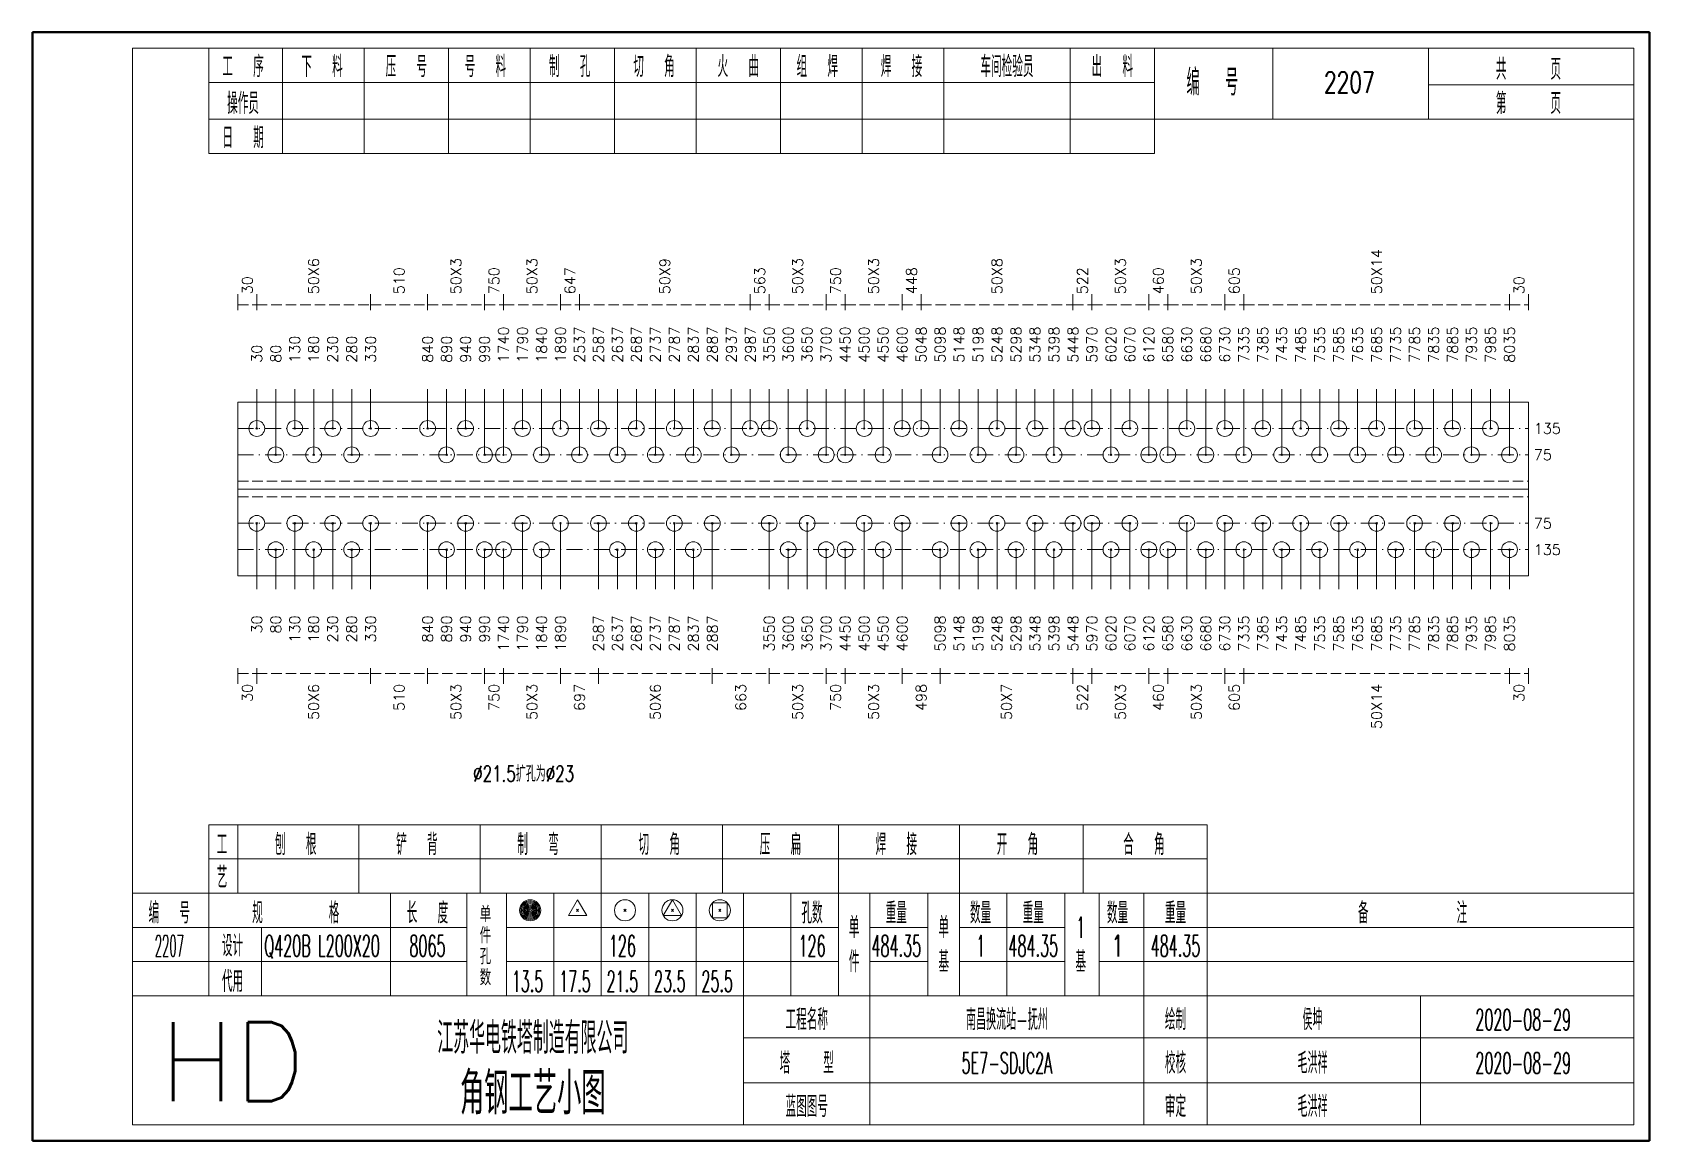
# Model space of a CAD drawing. Extents: x 0 to 5305, y 0 to 1513.
# Drawn here: x 2142 to 2449, y 1042 to 1252.5 of the extents above; entities that cross this region are included whole.
import ezdxf
from ezdxf.enums import TextEntityAlignment as Align

# ---------------------------------------------------------------- set-up
doc = ezdxf.new("R2010")
doc.units = 0
doc.header["$MEASUREMENT"] = 0
doc.linetypes.add('一点画线', pattern=[5.2, 3, -1, 0.2, -1])
doc.linetypes.add('虚线', pattern=[2.75, 2, -0.75])
doc.layers.get('0').update_dxf_attribs({"linetype": 'CONTINUOUS', "lineweight": 25})
doc.layers.add('1', color=7, linetype='CONTINUOUS', lineweight=25)
doc.layers.add('4', color=7, linetype='CONTINUOUS', lineweight=25)
doc.styles.get("Standard").update_dxf_attribs({"font": 'simplex.shx', "width": 0.7, "height": 3, "bigfont": 'gbhzfs.shx'})

msp = doc.modelspace()

# ---------------------------------------------------------------- linework, layer by layer
at = {"color": 8, "linetype": 'Continuous', "lineweight": 9}
for p, q in [((2181, 1199.75), (2181, 1202.75)), ((2184.6, 1199.75), (2184.6, 1202.75)), ((2184.6, 1199.75), (2184.6, 1202.75)), ((2206.22, 1199.75), (2206.22, 1202.75)), ((2206.22, 1199.75), (2206.22, 1202.75)), ((2217.03, 1199.75), (2217.03, 1202.75)), ((2217.03, 1199.75), (2217.03, 1202.75)), ((2227.84, 1199.75), (2227.84, 1202.75)), ((2227.84, 1199.75), (2227.84, 1202.75)), ((2231.44, 1199.75), (2231.44, 1202.75)), ((2231.44, 1199.75), (2231.44, 1202.75)), ((2242.25, 1199.75), (2242.25, 1202.75)), ((2242.25, 1199.75), (2242.25, 1202.75)), ((2245.85, 1199.75), (2245.85, 1202.75)), ((2245.85, 1199.75), (2245.85, 1202.75)), ((2278.28, 1199.75), (2278.28, 1202.75)), ((2278.28, 1199.75), (2278.28, 1202.75)), ((2281.88, 1199.75), (2281.88, 1202.75)), ((2281.88, 1199.75), (2281.88, 1202.75)), ((2292.69, 1199.75), (2292.69, 1202.75)), ((2292.69, 1199.75), (2292.69, 1202.75)), ((2296.29, 1199.75), (2296.29, 1202.75)), ((2296.29, 1199.75), (2296.29, 1202.75)), ((2307.1, 1199.75), (2307.1, 1202.75)), ((2307.1, 1199.75), (2307.1, 1202.75)), ((2310.71, 1199.75), (2310.71, 1202.75)), ((2310.71, 1199.75), (2310.71, 1202.75)), ((2339.53, 1199.75), (2339.53, 1202.75)), ((2339.53, 1199.75), (2339.53, 1202.75)), ((2343.13, 1199.75), (2343.13, 1202.75)), ((2343.13, 1199.75), (2343.13, 1202.75)), ((2353.94, 1199.75), (2353.94, 1202.75)), ((2353.94, 1199.75), (2353.94, 1202.75)), ((2357.54, 1199.75), (2357.54, 1202.75)), ((2357.54, 1199.75), (2357.54, 1202.75)), ((2368.35, 1199.75), (2368.35, 1202.75)), ((2368.35, 1199.75), (2368.35, 1202.75)), ((2371.96, 1199.75), (2371.96, 1202.75)), ((2371.96, 1199.75), (2371.96, 1202.75)), ((2422.4, 1199.75), (2422.4, 1202.75)), ((2422.4, 1199.75), (2422.4, 1202.75)), ((2426, 1199.75), (2426, 1202.75)), ((2181, 1131.75), (2181, 1128.75)), ((2184.6, 1131.75), (2184.6, 1128.75)), ((2184.6, 1131.75), (2184.6, 1128.75)), ((2206.22, 1131.75), (2206.22, 1128.75)), ((2206.22, 1131.75), (2206.22, 1128.75)), ((2217.03, 1131.75), (2217.03, 1128.75)), ((2217.03, 1131.75), (2217.03, 1128.75)), ((2227.84, 1131.75), (2227.84, 1128.75)), ((2227.84, 1131.75), (2227.84, 1128.75)), ((2231.44, 1131.75), (2231.44, 1128.75)), ((2231.44, 1131.75), (2231.44, 1128.75)), ((2242.25, 1131.75), (2242.25, 1128.75)), ((2242.25, 1131.75), (2242.25, 1128.75)), ((2249.46, 1131.75), (2249.46, 1128.75)), ((2249.46, 1131.75), (2249.46, 1128.75)), ((2271.07, 1131.75), (2271.07, 1128.75)), ((2271.07, 1131.75), (2271.07, 1128.75)), ((2281.88, 1131.75), (2281.88, 1128.75)), ((2281.88, 1131.75), (2281.88, 1128.75)), ((2292.69, 1131.75), (2292.69, 1128.75)), ((2292.69, 1131.75), (2292.69, 1128.75)), ((2296.29, 1131.75), (2296.29, 1128.75)), ((2296.29, 1131.75), (2296.29, 1128.75)), ((2307.1, 1131.75), (2307.1, 1128.75)), ((2307.1, 1131.75), (2307.1, 1128.75)), ((2314.31, 1131.75), (2314.31, 1128.75)), ((2314.31, 1131.75), (2314.31, 1128.75)), ((2339.53, 1131.75), (2339.53, 1128.75)), ((2339.53, 1131.75), (2339.53, 1128.75)), ((2343.13, 1131.75), (2343.13, 1128.75)), ((2343.13, 1131.75), (2343.13, 1128.75)), ((2353.94, 1131.75), (2353.94, 1128.75)), ((2353.94, 1131.75), (2353.94, 1128.75)), ((2357.54, 1131.75), (2357.54, 1128.75)), ((2357.54, 1131.75), (2357.54, 1128.75)), ((2368.35, 1131.75), (2368.35, 1128.75)), ((2368.35, 1131.75), (2368.35, 1128.75)), ((2371.96, 1131.75), (2371.96, 1128.75)), ((2371.96, 1131.75), (2371.96, 1128.75)), ((2422.4, 1131.75), (2422.4, 1128.75)), ((2422.4, 1131.75), (2422.4, 1128.75)), ((2426, 1131.75), (2426, 1128.75))]:
    msp.add_line(p, q, dxfattribs=at)
at = {"color": 8, "linetype": '虚线', "lineweight": 9}
for p, q in [((2181, 1200.75), (2184.6, 1200.75)), ((2184.6, 1200.75), (2206.22, 1200.75)), ((2206.22, 1200.75), (2217.03, 1200.75)), ((2217.03, 1200.75), (2227.84, 1200.75)), ((2227.84, 1200.75), (2231.44, 1200.75)), ((2231.44, 1200.75), (2242.25, 1200.75)), ((2242.25, 1200.75), (2245.85, 1200.75)), ((2245.85, 1200.75), (2278.28, 1200.75)), ((2278.28, 1200.75), (2281.88, 1200.75)), ((2281.88, 1200.75), (2292.69, 1200.75)), ((2292.69, 1200.75), (2296.29, 1200.75)), ((2296.29, 1200.75), (2307.1, 1200.75)), ((2307.1, 1200.75), (2310.71, 1200.75)), ((2310.71, 1200.75), (2339.53, 1200.75)), ((2339.53, 1200.75), (2343.13, 1200.75)), ((2343.13, 1200.75), (2353.94, 1200.75)), ((2353.94, 1200.75), (2357.54, 1200.75)), ((2357.54, 1200.75), (2368.35, 1200.75)), ((2368.35, 1200.75), (2371.96, 1200.75)), ((2371.96, 1200.75), (2422.4, 1200.75)), ((2422.4, 1200.75), (2426, 1200.75)), ((2181, 1130.75), (2184.6, 1130.75)), ((2184.6, 1130.75), (2206.22, 1130.75)), ((2206.22, 1130.75), (2217.03, 1130.75)), ((2217.03, 1130.75), (2227.84, 1130.75)), ((2227.84, 1130.75), (2231.44, 1130.75)), ((2231.44, 1130.75), (2242.25, 1130.75)), ((2242.25, 1130.75), (2249.46, 1130.75)), ((2249.46, 1130.75), (2271.07, 1130.75)), ((2271.07, 1130.75), (2281.88, 1130.75)), ((2281.88, 1130.75), (2292.69, 1130.75)), ((2292.69, 1130.75), (2296.29, 1130.75)), ((2296.29, 1130.75), (2307.1, 1130.75)), ((2307.1, 1130.75), (2314.31, 1130.75)), ((2314.31, 1130.75), (2339.53, 1130.75)), ((2339.53, 1130.75), (2343.13, 1130.75)), ((2343.13, 1130.75), (2353.94, 1130.75)), ((2353.94, 1130.75), (2357.54, 1130.75)), ((2357.54, 1130.75), (2368.35, 1130.75)), ((2368.35, 1130.75), (2371.96, 1130.75)), ((2371.96, 1130.75), (2422.4, 1130.75)), ((2422.4, 1130.75), (2426, 1130.75))]:
    msp.add_line(p, q, dxfattribs=at)
at = {"color": 7, "linetype": 'Continuous', "lineweight": 18}
for p, q in [((2181, 1182.25), (2181, 1149.25)), ((2181, 1182.25), (2426, 1182.25)), ((2426, 1182.25), (2426, 1149.25)), ((2181, 1165.75), (2426, 1165.75))]:
    msp.add_line(p, q, dxfattribs=at)
at = {"color": 7, "linetype": 'Continuous', "lineweight": 13}
for p, q in [((2184.6, 1177.25), (2184.6, 1184.75)), ((2188.21, 1172.25), (2188.21, 1184.75)), ((2191.81, 1177.25), (2191.81, 1184.75)), ((2195.41, 1172.25), (2195.41, 1184.75)), ((2199.01, 1177.25), (2199.01, 1184.75)), ((2202.62, 1172.25), (2202.62, 1184.75)), ((2206.22, 1177.25), (2206.22, 1184.75)), ((2217.03, 1177.25), (2217.03, 1184.75)), ((2220.63, 1172.25), (2220.63, 1184.75)), ((2224.24, 1177.25), (2224.24, 1184.75)), ((2227.84, 1172.25), (2227.84, 1184.75)), ((2231.44, 1172.25), (2231.44, 1184.75)), ((2235.04, 1177.25), (2235.04, 1184.75)), ((2238.65, 1172.25), (2238.65, 1184.75)), ((2242.25, 1177.25), (2242.25, 1184.75)), ((2245.85, 1172.25), (2245.85, 1184.75)), ((2249.46, 1177.25), (2249.46, 1184.75)), ((2253.06, 1172.25), (2253.06, 1184.75)), ((2256.66, 1177.25), (2256.66, 1184.75)), ((2260.26, 1172.25), (2260.26, 1184.75)), ((2263.87, 1177.25), (2263.87, 1184.75)), ((2267.47, 1172.25), (2267.47, 1184.75)), ((2271.07, 1177.25), (2271.07, 1184.75)), ((2274.68, 1172.25), (2274.68, 1184.75)), ((2278.28, 1177.25), (2278.28, 1184.75)), ((2281.88, 1177.25), (2281.88, 1184.75)), ((2285.49, 1172.25), (2285.49, 1184.75)), ((2289.09, 1177.25), (2289.09, 1184.75)), ((2292.69, 1172.25), (2292.69, 1184.75)), ((2296.29, 1172.25), (2296.29, 1184.75)), ((2299.9, 1177.25), (2299.9, 1184.75)), ((2303.5, 1172.25), (2303.5, 1184.75)), ((2307.1, 1177.25), (2307.1, 1184.75)), ((2310.71, 1177.25), (2310.71, 1184.75)), ((2314.31, 1172.25), (2314.31, 1184.75)), ((2317.91, 1177.25), (2317.91, 1184.75)), ((2321.51, 1172.25), (2321.51, 1184.75)), ((2325.12, 1177.25), (2325.12, 1184.75)), ((2328.72, 1172.25), (2328.72, 1184.75)), ((2332.32, 1177.25), (2332.32, 1184.75)), ((2335.93, 1172.25), (2335.93, 1184.75)), ((2339.53, 1177.25), (2339.53, 1184.75)), ((2343.13, 1177.25), (2343.13, 1184.75)), ((2346.74, 1172.25), (2346.74, 1184.75)), ((2350.34, 1177.25), (2350.34, 1184.75)), ((2353.94, 1172.25), (2353.94, 1184.75)), ((2357.54, 1172.25), (2357.54, 1184.75)), ((2361.15, 1177.25), (2361.15, 1184.75)), ((2364.75, 1172.25), (2364.75, 1184.75)), ((2368.35, 1177.25), (2368.35, 1184.75)), ((2371.96, 1172.25), (2371.96, 1184.75)), ((2375.56, 1177.25), (2375.56, 1184.75)), ((2379.16, 1172.25), (2379.16, 1184.75)), ((2382.76, 1177.25), (2382.76, 1184.75)), ((2386.37, 1172.25), (2386.37, 1184.75)), ((2389.97, 1177.25), (2389.97, 1184.75)), ((2393.57, 1172.25), (2393.57, 1184.75)), ((2397.18, 1177.25), (2397.18, 1184.75)), ((2400.78, 1172.25), (2400.78, 1184.75)), ((2404.38, 1177.25), (2404.38, 1184.75)), ((2407.99, 1172.25), (2407.99, 1184.75)), ((2411.59, 1177.25), (2411.59, 1184.75)), ((2415.19, 1172.25), (2415.19, 1184.75)), ((2418.79, 1177.25), (2418.79, 1184.75)), ((2422.4, 1172.25), (2422.4, 1184.75)), ((2184.45, 1177.1), (2184.75, 1177.4)), ((2184.75, 1177.1), (2184.45, 1177.4)), ((2191.66, 1177.1), (2191.96, 1177.4)), ((2191.96, 1177.1), (2191.66, 1177.4)), ((2198.86, 1177.1), (2199.16, 1177.4)), ((2199.16, 1177.1), (2198.86, 1177.4)), ((2206.07, 1177.1), (2206.37, 1177.4)), ((2206.37, 1177.1), (2206.07, 1177.4)), ((2216.88, 1177.1), (2217.18, 1177.4)), ((2217.18, 1177.1), (2216.88, 1177.4)), ((2224.09, 1177.1), (2224.39, 1177.4)), ((2224.39, 1177.1), (2224.09, 1177.4)), ((2234.89, 1177.1), (2235.19, 1177.4)), ((2235.19, 1177.1), (2234.89, 1177.4)), ((2242.1, 1177.1), (2242.4, 1177.4)), ((2242.4, 1177.1), (2242.1, 1177.4)), ((2249.31, 1177.1), (2249.61, 1177.4)), ((2249.61, 1177.1), (2249.31, 1177.4)), ((2256.51, 1177.1), (2256.81, 1177.4)), ((2256.81, 1177.1), (2256.51, 1177.4)), ((2263.72, 1177.1), (2264.02, 1177.4)), ((2264.02, 1177.1), (2263.72, 1177.4)), ((2270.92, 1177.1), (2271.22, 1177.4)), ((2271.22, 1177.1), (2270.92, 1177.4)), ((2278.13, 1177.1), (2278.43, 1177.4)), ((2278.43, 1177.1), (2278.13, 1177.4)), ((2281.73, 1177.1), (2282.03, 1177.4)), ((2282.03, 1177.1), (2281.73, 1177.4)), ((2288.94, 1177.1), (2289.24, 1177.4)), ((2289.24, 1177.1), (2288.94, 1177.4)), ((2299.75, 1177.1), (2300.05, 1177.4)), ((2300.05, 1177.1), (2299.75, 1177.4)), ((2306.95, 1177.1), (2307.25, 1177.4)), ((2307.25, 1177.1), (2306.95, 1177.4)), ((2310.56, 1177.1), (2310.86, 1177.4)), ((2310.86, 1177.1), (2310.56, 1177.4)), ((2317.76, 1177.1), (2318.06, 1177.4)), ((2318.06, 1177.1), (2317.76, 1177.4)), ((2324.97, 1177.1), (2325.27, 1177.4)), ((2325.27, 1177.1), (2324.97, 1177.4)), ((2332.17, 1177.1), (2332.47, 1177.4)), ((2332.47, 1177.1), (2332.17, 1177.4)), ((2339.38, 1177.1), (2339.68, 1177.4)), ((2339.68, 1177.1), (2339.38, 1177.4)), ((2342.98, 1177.1), (2343.28, 1177.4)), ((2343.28, 1177.1), (2342.98, 1177.4)), ((2350.19, 1177.1), (2350.49, 1177.4)), ((2350.49, 1177.1), (2350.19, 1177.4)), ((2361, 1177.1), (2361.3, 1177.4)), ((2361.3, 1177.1), (2361, 1177.4)), ((2368.2, 1177.1), (2368.5, 1177.4)), ((2368.5, 1177.1), (2368.2, 1177.4)), ((2375.41, 1177.1), (2375.71, 1177.4)), ((2375.71, 1177.1), (2375.41, 1177.4)), ((2382.61, 1177.1), (2382.91, 1177.4)), ((2382.91, 1177.1), (2382.61, 1177.4)), ((2389.82, 1177.1), (2390.12, 1177.4)), ((2390.12, 1177.1), (2389.82, 1177.4)), ((2397.03, 1177.1), (2397.33, 1177.4)), ((2397.33, 1177.1), (2397.03, 1177.4)), ((2404.23, 1177.1), (2404.53, 1177.4)), ((2404.53, 1177.1), (2404.23, 1177.4)), ((2411.44, 1177.1), (2411.74, 1177.4)), ((2411.74, 1177.1), (2411.44, 1177.4)), ((2418.64, 1177.1), (2418.94, 1177.4)), ((2418.94, 1177.1), (2418.64, 1177.4)), ((2188.06, 1172.1), (2188.36, 1172.4)), ((2188.36, 1172.1), (2188.06, 1172.4)), ((2195.26, 1172.1), (2195.56, 1172.4)), ((2195.56, 1172.1), (2195.26, 1172.4)), ((2202.47, 1172.1), (2202.77, 1172.4)), ((2202.77, 1172.1), (2202.47, 1172.4)), ((2220.48, 1172.1), (2220.78, 1172.4)), ((2220.78, 1172.1), (2220.48, 1172.4)), ((2227.69, 1172.1), (2227.99, 1172.4)), ((2227.99, 1172.1), (2227.69, 1172.4)), ((2231.29, 1172.1), (2231.59, 1172.4)), ((2231.59, 1172.1), (2231.29, 1172.4)), ((2238.5, 1172.1), (2238.8, 1172.4)), ((2238.8, 1172.1), (2238.5, 1172.4)), ((2245.7, 1172.1), (2246, 1172.4)), ((2246, 1172.1), (2245.7, 1172.4)), ((2252.91, 1172.1), (2253.21, 1172.4)), ((2253.21, 1172.1), (2252.91, 1172.4)), ((2260.11, 1172.1), (2260.41, 1172.4)), ((2260.41, 1172.1), (2260.11, 1172.4)), ((2267.32, 1172.1), (2267.62, 1172.4)), ((2267.62, 1172.1), (2267.32, 1172.4)), ((2274.53, 1172.1), (2274.83, 1172.4)), ((2274.83, 1172.1), (2274.53, 1172.4)), ((2285.34, 1172.1), (2285.64, 1172.4)), ((2285.64, 1172.1), (2285.34, 1172.4)), ((2292.54, 1172.1), (2292.84, 1172.4)), ((2292.84, 1172.1), (2292.54, 1172.4)), ((2296.14, 1172.1), (2296.44, 1172.4)), ((2296.44, 1172.1), (2296.14, 1172.4)), ((2303.35, 1172.1), (2303.65, 1172.4)), ((2303.65, 1172.1), (2303.35, 1172.4)), ((2314.16, 1172.1), (2314.46, 1172.4)), ((2314.46, 1172.1), (2314.16, 1172.4)), ((2321.36, 1172.1), (2321.66, 1172.4)), ((2321.66, 1172.1), (2321.36, 1172.4)), ((2328.57, 1172.1), (2328.87, 1172.4)), ((2328.87, 1172.1), (2328.57, 1172.4)), ((2335.78, 1172.1), (2336.08, 1172.4)), ((2336.08, 1172.1), (2335.78, 1172.4)), ((2346.59, 1172.1), (2346.89, 1172.4)), ((2346.89, 1172.1), (2346.59, 1172.4)), ((2353.79, 1172.1), (2354.09, 1172.4)), ((2354.09, 1172.1), (2353.79, 1172.4)), ((2357.39, 1172.1), (2357.69, 1172.4)), ((2357.69, 1172.1), (2357.39, 1172.4)), ((2364.6, 1172.1), (2364.9, 1172.4)), ((2364.9, 1172.1), (2364.6, 1172.4)), ((2371.81, 1172.1), (2372.11, 1172.4)), ((2372.11, 1172.1), (2371.81, 1172.4)), ((2379.01, 1172.1), (2379.31, 1172.4)), ((2379.31, 1172.1), (2379.01, 1172.4)), ((2386.22, 1172.1), (2386.52, 1172.4)), ((2386.52, 1172.1), (2386.22, 1172.4)), ((2393.42, 1172.1), (2393.72, 1172.4)), ((2393.72, 1172.1), (2393.42, 1172.4)), ((2400.63, 1172.1), (2400.93, 1172.4)), ((2400.93, 1172.1), (2400.63, 1172.4)), ((2407.84, 1172.1), (2408.14, 1172.4)), ((2408.14, 1172.1), (2407.84, 1172.4)), ((2415.04, 1172.1), (2415.34, 1172.4)), ((2415.34, 1172.1), (2415.04, 1172.4)), ((2422.25, 1172.1), (2422.55, 1172.4)), ((2422.55, 1172.1), (2422.25, 1172.4)), ((2184.6, 1159.25), (2184.6, 1146.75)), ((2191.81, 1159.25), (2191.81, 1146.75)), ((2199.01, 1159.25), (2199.01, 1146.75)), ((2206.22, 1159.25), (2206.22, 1146.75)), ((2217.03, 1159.25), (2217.03, 1146.75)), ((2224.24, 1159.25), (2224.24, 1146.75)), ((2235.04, 1159.25), (2235.04, 1146.75)), ((2242.25, 1159.25), (2242.25, 1146.75)), ((2249.46, 1159.25), (2249.46, 1146.75)), ((2256.66, 1159.25), (2256.66, 1146.75)), ((2263.87, 1159.25), (2263.87, 1146.75)), ((2271.07, 1159.25), (2271.07, 1146.75)), ((2281.88, 1159.25), (2281.88, 1146.75)), ((2289.09, 1159.25), (2289.09, 1146.75)), ((2299.9, 1159.25), (2299.9, 1146.75)), ((2307.1, 1159.25), (2307.1, 1146.75)), ((2317.91, 1159.25), (2317.91, 1146.75)), ((2325.12, 1159.25), (2325.12, 1146.75)), ((2332.32, 1159.25), (2332.32, 1146.75)), ((2339.53, 1159.25), (2339.53, 1146.75)), ((2343.13, 1159.25), (2343.13, 1146.75)), ((2350.34, 1159.25), (2350.34, 1146.75)), ((2361.15, 1159.25), (2361.15, 1146.75)), ((2368.35, 1159.25), (2368.35, 1146.75)), ((2375.56, 1159.25), (2375.56, 1146.75)), ((2382.76, 1159.25), (2382.76, 1146.75)), ((2389.97, 1159.25), (2389.97, 1146.75)), ((2397.18, 1159.25), (2397.18, 1146.75)), ((2404.38, 1159.25), (2404.38, 1146.75)), ((2411.59, 1159.25), (2411.59, 1146.75)), ((2418.79, 1159.25), (2418.79, 1146.75)), ((2188.21, 1154.25), (2188.21, 1146.75)), ((2195.41, 1154.25), (2195.41, 1146.75)), ((2202.62, 1154.25), (2202.62, 1146.75)), ((2220.63, 1154.25), (2220.63, 1146.75)), ((2227.84, 1154.25), (2227.84, 1146.75)), ((2231.44, 1154.25), (2231.44, 1146.75)), ((2238.65, 1154.25), (2238.65, 1146.75)), ((2253.06, 1154.25), (2253.06, 1146.75)), ((2260.26, 1154.25), (2260.26, 1146.75)), ((2267.47, 1154.25), (2267.47, 1146.75)), ((2285.49, 1154.25), (2285.49, 1146.75)), ((2292.69, 1154.25), (2292.69, 1146.75)), ((2296.29, 1154.25), (2296.29, 1146.75)), ((2303.5, 1154.25), (2303.5, 1146.75)), ((2314.31, 1154.25), (2314.31, 1146.75)), ((2321.51, 1154.25), (2321.51, 1146.75)), ((2328.72, 1154.25), (2328.72, 1146.75)), ((2335.93, 1154.25), (2335.93, 1146.75)), ((2346.74, 1154.25), (2346.74, 1146.75)), ((2353.94, 1154.25), (2353.94, 1146.75)), ((2357.54, 1154.25), (2357.54, 1146.75)), ((2364.75, 1154.25), (2364.75, 1146.75)), ((2371.96, 1154.25), (2371.96, 1146.75)), ((2379.16, 1154.25), (2379.16, 1146.75)), ((2386.37, 1154.25), (2386.37, 1146.75)), ((2393.57, 1154.25), (2393.57, 1146.75)), ((2400.78, 1154.25), (2400.78, 1146.75)), ((2407.99, 1154.25), (2407.99, 1146.75)), ((2415.19, 1154.25), (2415.19, 1146.75)), ((2422.4, 1154.25), (2422.4, 1146.75))]:
    msp.add_line(p, q, dxfattribs=at)
at = {"color": 3, "linetype": '一点画线', "lineweight": 13}
for p, q in [((2181, 1177.25), (2426, 1177.25)), ((2181, 1172.25), (2426, 1172.25)), ((2181, 1159.25), (2426, 1159.25)), ((2181, 1154.25), (2426, 1154.25))]:
    msp.add_line(p, q, dxfattribs=at)
at = {"color": 1, "linetype": '虚线', "lineweight": 18}
for p, q in [((2181, 1167.25), (2426, 1167.25)), ((2181, 1164.25), (2426, 1164.25))]:
    msp.add_line(p, q, dxfattribs=at)
at = {"color": 7, "linetype": 'Continuous', "lineweight": 13}
for centre in [(2184.6, 1177.25), (2191.81, 1177.25), (2199.01, 1177.25), (2206.22, 1177.25), (2217.03, 1177.25), (2224.24, 1177.25), (2235.04, 1177.25), (2242.25, 1177.25), (2249.46, 1177.25), (2256.66, 1177.25), (2263.87, 1177.25), (2271.07, 1177.25), (2278.28, 1177.25), (2281.88, 1177.25), (2289.09, 1177.25), (2299.9, 1177.25), (2307.1, 1177.25), (2310.71, 1177.25), (2317.91, 1177.25), (2325.12, 1177.25), (2332.32, 1177.25), (2339.53, 1177.25), (2343.13, 1177.25), (2350.34, 1177.25), (2361.15, 1177.25), (2368.35, 1177.25), (2375.56, 1177.25), (2382.76, 1177.25), (2389.97, 1177.25), (2397.18, 1177.25), (2404.38, 1177.25), (2411.59, 1177.25), (2418.79, 1177.25), (2188.21, 1172.25), (2195.41, 1172.25), (2202.62, 1172.25), (2220.63, 1172.25), (2227.84, 1172.25), (2231.44, 1172.25), (2238.65, 1172.25), (2245.85, 1172.25), (2253.06, 1172.25), (2260.26, 1172.25), (2267.47, 1172.25), (2274.68, 1172.25), (2285.49, 1172.25), (2292.69, 1172.25), (2296.29, 1172.25), (2303.5, 1172.25), (2314.31, 1172.25), (2321.51, 1172.25), (2328.72, 1172.25), (2335.93, 1172.25), (2346.74, 1172.25), (2353.94, 1172.25), (2357.54, 1172.25), (2364.75, 1172.25), (2371.96, 1172.25), (2379.16, 1172.25), (2386.37, 1172.25), (2393.57, 1172.25), (2400.78, 1172.25), (2407.99, 1172.25), (2415.19, 1172.25), (2422.4, 1172.25)]:
    msp.add_circle(centre, 1.5, dxfattribs=at)
at = {"layer": '1', "color": 7, "linetype": 'Continuous', "lineweight": 13}
for p, q in [((2184.45, 1159.1), (2184.75, 1159.4)), ((2184.75, 1159.1), (2184.45, 1159.4)), ((2191.66, 1159.1), (2191.96, 1159.4)), ((2191.96, 1159.1), (2191.66, 1159.4)), ((2198.86, 1159.1), (2199.16, 1159.4)), ((2199.16, 1159.1), (2198.86, 1159.4)), ((2206.07, 1159.1), (2206.37, 1159.4)), ((2206.37, 1159.1), (2206.07, 1159.4)), ((2216.88, 1159.1), (2217.18, 1159.4)), ((2217.18, 1159.1), (2216.88, 1159.4)), ((2224.09, 1159.1), (2224.39, 1159.4)), ((2224.39, 1159.1), (2224.09, 1159.4)), ((2234.89, 1159.1), (2235.19, 1159.4)), ((2235.19, 1159.1), (2234.89, 1159.4)), ((2242.1, 1159.1), (2242.4, 1159.4)), ((2242.4, 1159.1), (2242.1, 1159.4)), ((2249.31, 1159.1), (2249.61, 1159.4)), ((2249.61, 1159.1), (2249.31, 1159.4)), ((2256.51, 1159.1), (2256.81, 1159.4)), ((2256.81, 1159.1), (2256.51, 1159.4)), ((2263.72, 1159.1), (2264.02, 1159.4)), ((2264.02, 1159.1), (2263.72, 1159.4)), ((2270.92, 1159.1), (2271.22, 1159.4)), ((2271.22, 1159.1), (2270.92, 1159.4)), ((2281.73, 1159.1), (2282.03, 1159.4)), ((2282.03, 1159.1), (2281.73, 1159.4)), ((2288.94, 1159.1), (2289.24, 1159.4)), ((2289.24, 1159.1), (2288.94, 1159.4)), ((2299.75, 1159.1), (2300.05, 1159.4)), ((2300.05, 1159.1), (2299.75, 1159.4)), ((2306.95, 1159.1), (2307.25, 1159.4)), ((2307.25, 1159.1), (2306.95, 1159.4)), ((2317.76, 1159.1), (2318.06, 1159.4)), ((2318.06, 1159.1), (2317.76, 1159.4)), ((2324.97, 1159.1), (2325.27, 1159.4)), ((2325.27, 1159.1), (2324.97, 1159.4)), ((2332.17, 1159.1), (2332.47, 1159.4)), ((2332.47, 1159.1), (2332.17, 1159.4)), ((2339.38, 1159.1), (2339.68, 1159.4)), ((2339.68, 1159.1), (2339.38, 1159.4)), ((2342.98, 1159.1), (2343.28, 1159.4)), ((2343.28, 1159.1), (2342.98, 1159.4)), ((2350.19, 1159.1), (2350.49, 1159.4)), ((2350.49, 1159.1), (2350.19, 1159.4)), ((2361, 1159.1), (2361.3, 1159.4)), ((2361.3, 1159.1), (2361, 1159.4)), ((2368.2, 1159.1), (2368.5, 1159.4)), ((2368.5, 1159.1), (2368.2, 1159.4)), ((2375.41, 1159.1), (2375.71, 1159.4)), ((2375.71, 1159.1), (2375.41, 1159.4)), ((2382.61, 1159.1), (2382.91, 1159.4)), ((2382.91, 1159.1), (2382.61, 1159.4)), ((2389.82, 1159.1), (2390.12, 1159.4)), ((2390.12, 1159.1), (2389.82, 1159.4)), ((2397.03, 1159.1), (2397.33, 1159.4)), ((2397.33, 1159.1), (2397.03, 1159.4)), ((2404.23, 1159.1), (2404.53, 1159.4)), ((2404.53, 1159.1), (2404.23, 1159.4)), ((2411.44, 1159.1), (2411.74, 1159.4)), ((2411.74, 1159.1), (2411.44, 1159.4)), ((2418.64, 1159.1), (2418.94, 1159.4)), ((2418.94, 1159.1), (2418.64, 1159.4)), ((2188.06, 1154.1), (2188.36, 1154.4)), ((2188.36, 1154.1), (2188.06, 1154.4)), ((2195.26, 1154.1), (2195.56, 1154.4)), ((2195.56, 1154.1), (2195.26, 1154.4)), ((2202.47, 1154.1), (2202.77, 1154.4)), ((2202.77, 1154.1), (2202.47, 1154.4)), ((2220.48, 1154.1), (2220.78, 1154.4)), ((2220.78, 1154.1), (2220.48, 1154.4)), ((2227.69, 1154.1), (2227.99, 1154.4)), ((2227.99, 1154.1), (2227.69, 1154.4)), ((2231.29, 1154.1), (2231.59, 1154.4)), ((2231.59, 1154.1), (2231.29, 1154.4)), ((2238.5, 1154.1), (2238.8, 1154.4)), ((2238.8, 1154.1), (2238.5, 1154.4)), ((2252.91, 1154.1), (2253.21, 1154.4)), ((2253.21, 1154.1), (2252.91, 1154.4)), ((2260.11, 1154.1), (2260.41, 1154.4)), ((2260.41, 1154.1), (2260.11, 1154.4)), ((2267.32, 1154.1), (2267.62, 1154.4)), ((2267.62, 1154.1), (2267.32, 1154.4)), ((2285.34, 1154.1), (2285.64, 1154.4)), ((2285.64, 1154.1), (2285.34, 1154.4)), ((2292.54, 1154.1), (2292.84, 1154.4)), ((2292.84, 1154.1), (2292.54, 1154.4)), ((2296.14, 1154.1), (2296.44, 1154.4)), ((2296.44, 1154.1), (2296.14, 1154.4)), ((2303.35, 1154.1), (2303.65, 1154.4)), ((2303.65, 1154.1), (2303.35, 1154.4)), ((2314.16, 1154.1), (2314.46, 1154.4)), ((2314.46, 1154.1), (2314.16, 1154.4)), ((2321.36, 1154.1), (2321.66, 1154.4)), ((2321.66, 1154.1), (2321.36, 1154.4)), ((2328.57, 1154.1), (2328.87, 1154.4)), ((2328.87, 1154.1), (2328.57, 1154.4)), ((2335.78, 1154.1), (2336.08, 1154.4)), ((2336.08, 1154.1), (2335.78, 1154.4)), ((2346.59, 1154.1), (2346.89, 1154.4)), ((2346.89, 1154.1), (2346.59, 1154.4)), ((2353.79, 1154.1), (2354.09, 1154.4)), ((2354.09, 1154.1), (2353.79, 1154.4)), ((2357.39, 1154.1), (2357.69, 1154.4)), ((2357.69, 1154.1), (2357.39, 1154.4)), ((2364.6, 1154.1), (2364.9, 1154.4)), ((2364.9, 1154.1), (2364.6, 1154.4)), ((2371.81, 1154.1), (2372.11, 1154.4)), ((2372.11, 1154.1), (2371.81, 1154.4)), ((2379.01, 1154.1), (2379.31, 1154.4)), ((2379.31, 1154.1), (2379.01, 1154.4)), ((2386.22, 1154.1), (2386.52, 1154.4)), ((2386.52, 1154.1), (2386.22, 1154.4)), ((2393.42, 1154.1), (2393.72, 1154.4)), ((2393.72, 1154.1), (2393.42, 1154.4)), ((2400.63, 1154.1), (2400.93, 1154.4)), ((2400.93, 1154.1), (2400.63, 1154.4)), ((2407.84, 1154.1), (2408.14, 1154.4)), ((2408.14, 1154.1), (2407.84, 1154.4)), ((2415.04, 1154.1), (2415.34, 1154.4)), ((2415.34, 1154.1), (2415.04, 1154.4)), ((2422.25, 1154.1), (2422.55, 1154.4)), ((2422.55, 1154.1), (2422.25, 1154.4))]:
    msp.add_line(p, q, dxfattribs=at)
at = {"layer": '1', "color": 7, "linetype": 'Continuous', "lineweight": 18}
msp.add_line((2181, 1149.25), (2426, 1149.25), dxfattribs=at)
at = {"layer": '1', "color": 7, "linetype": 'Continuous', "lineweight": 13}
for centre in [(2184.6, 1159.25), (2191.81, 1159.25), (2199.01, 1159.25), (2206.22, 1159.25), (2217.03, 1159.25), (2224.24, 1159.25), (2235.04, 1159.25), (2242.25, 1159.25), (2249.46, 1159.25), (2256.66, 1159.25), (2263.87, 1159.25), (2271.07, 1159.25), (2281.88, 1159.25), (2289.09, 1159.25), (2299.9, 1159.25), (2307.1, 1159.25), (2317.91, 1159.25), (2325.12, 1159.25), (2332.32, 1159.25), (2339.53, 1159.25), (2343.13, 1159.25), (2350.34, 1159.25), (2361.15, 1159.25), (2368.35, 1159.25), (2375.56, 1159.25), (2382.76, 1159.25), (2389.97, 1159.25), (2397.18, 1159.25), (2404.38, 1159.25), (2411.59, 1159.25), (2418.79, 1159.25), (2188.21, 1154.25), (2195.41, 1154.25), (2202.62, 1154.25), (2220.63, 1154.25), (2227.84, 1154.25), (2231.44, 1154.25), (2238.65, 1154.25), (2253.06, 1154.25), (2260.26, 1154.25), (2267.47, 1154.25), (2285.49, 1154.25), (2292.69, 1154.25), (2296.29, 1154.25), (2303.5, 1154.25), (2314.31, 1154.25), (2321.51, 1154.25), (2328.72, 1154.25), (2335.93, 1154.25), (2346.74, 1154.25), (2353.94, 1154.25), (2357.54, 1154.25), (2364.75, 1154.25), (2371.96, 1154.25), (2379.16, 1154.25), (2386.37, 1154.25), (2393.57, 1154.25), (2400.78, 1154.25), (2407.99, 1154.25), (2415.19, 1154.25), (2422.4, 1154.25)]:
    msp.add_circle(centre, 1.5, dxfattribs=at)
at = {"layer": '4', "color": 1, "linetype": 'Continuous', "lineweight": 50}
for p, q in [((2449, 1252.5), (2142, 1252.5)), ((2142, 1252.5), (2142, 1042)), ((2449, 1042), (2449, 1252.5)), ((2142, 1042), (2449, 1042))]:
    msp.add_line(p, q, dxfattribs=at)
at = {"layer": '4', "color": 1, "linetype": 'Continuous', "lineweight": 18}
for p, q in [((2446, 1249.5), (2161, 1249.5)), ((2161, 1249.5), (2161, 1045)), ((2175.5, 1249.5), (2175.5, 1229.5)), ((2189.5, 1249.5), (2189.5, 1229.5)), ((2205, 1249.5), (2205, 1229.5)), ((2221, 1249.5), (2221, 1229.5)), ((2236.5, 1249.5), (2236.5, 1229.5)), ((2252.5, 1249.5), (2252.5, 1229.5)), ((2268, 1249.5), (2268, 1229.5)), ((2284, 1249.5), (2284, 1229.5)), ((2299.5, 1249.5), (2299.5, 1229.5)), ((2315, 1249.5), (2315, 1229.5)), ((2339, 1249.5), (2339, 1229.5)), ((2355, 1249.5), (2355, 1229.5)), ((2377.5, 1249.5), (2377.5, 1236)), ((2407, 1249.5), (2407, 1236)), ((2446, 1045), (2446, 1249.5)), ((2175.5, 1243), (2355, 1243)), ((2407, 1242.5), (2446, 1242.5)), ((2175.5, 1236), (2446, 1236)), ((2175.5, 1229.5), (2355, 1229.5)), ((2175.5, 1102), (2365, 1102)), ((2175.5, 1102), (2175.5, 1089)), ((2181, 1102), (2181, 1089)), ((2204, 1102), (2204, 1089)), ((2227, 1102), (2227, 1089)), ((2250, 1102), (2250, 1089)), ((2273, 1102), (2273, 1089)), ((2295, 1102), (2295, 1089)), ((2318, 1102), (2318, 1089)), ((2341.5, 1102), (2341.5, 1089)), ((2365, 1102), (2365, 1089)), ((2175.5, 1095.5), (2365, 1095.5)), ((2161, 1089), (2446, 1089)), ((2175.5, 1089), (2175.5, 1069.5)), ((2210, 1089), (2210, 1069.5)), ((2224.5, 1089), (2224.5, 1069.5)), ((2232, 1089), (2232, 1069.5)), ((2241, 1089), (2241, 1069.5)), ((2250, 1089), (2250, 1069.5)), ((2259, 1089), (2259, 1069.5)), ((2268, 1089), (2268, 1069.5)), ((2277, 1089), (2277, 1069.5)), ((2286, 1089), (2286, 1069.5)), ((2295, 1089), (2295, 1069.5)), ((2301, 1089), (2301, 1069.5)), ((2312, 1089), (2312, 1069.5)), ((2318, 1089), (2318, 1069.5)), ((2327, 1089), (2327, 1069.5)), ((2338, 1089), (2338, 1069.5)), ((2344.5, 1089), (2344.5, 1069.5)), ((2353, 1089), (2353, 1069.5)), ((2365, 1089), (2365, 1069.5)), ((2161, 1082.5), (2224.5, 1082.5)), ((2185.5, 1082.5), (2185.5, 1069.5)), ((2232, 1082.5), (2295, 1082.5)), ((2301, 1082.5), (2312, 1082.5)), ((2318, 1082.5), (2338, 1082.5)), ((2344.5, 1082.5), (2446, 1082.5)), ((2161, 1076), (2224.5, 1076)), ((2232, 1076), (2295, 1076)), ((2301, 1076), (2312, 1076)), ((2318, 1076), (2338, 1076)), ((2344.5, 1076), (2446, 1076)), ((2161, 1069.5), (2446, 1069.5)), ((2277, 1069.5), (2277, 1045)), ((2301, 1069.5), (2301, 1045)), ((2353, 1069.5), (2353, 1045)), ((2365, 1069.5), (2365, 1045)), ((2405.5, 1069.5), (2405.5, 1045)), ((2277, 1061.5), (2446, 1061.5)), ((2277, 1053), (2446, 1053)), ((2161, 1045), (2446, 1045))]:
    msp.add_line(p, q, dxfattribs=at)
at = {"layer": '4', "color": 7, "linetype": 'Continuous', "lineweight": 13}
for p, q in [((2245.5, 1087.75), (2243.77, 1084.75)), ((2247.23, 1084.75), (2245.5, 1087.75)), ((2263.5, 1087.75), (2261.77, 1084.75)), ((2265.23, 1084.75), (2263.5, 1087.75)), ((2271.09, 1084.34), (2271.09, 1087.16)), ((2271.09, 1087.16), (2273.91, 1087.16)), ((2273.91, 1087.16), (2273.91, 1084.34)), ((2243.77, 1084.75), (2247.23, 1084.75)), ((2245.3, 1085.55), (2245.7, 1085.95)), ((2245.7, 1085.55), (2245.3, 1085.95)), ((2254.3, 1085.55), (2254.7, 1085.95)), ((2254.7, 1085.55), (2254.3, 1085.95)), ((2261.77, 1084.75), (2265.23, 1084.75)), ((2263.3, 1085.55), (2263.7, 1085.95)), ((2263.7, 1085.55), (2263.3, 1085.95)), ((2273.91, 1084.34), (2271.09, 1084.34)), ((2272.3, 1085.55), (2272.7, 1085.95)), ((2272.7, 1085.55), (2272.3, 1085.95))]:
    msp.add_line(p, q, dxfattribs=at)
for centre, radius in [((2236.5, 1085.75), 2), ((2236.5, 1085.75), 1.8), ((2236.5, 1085.75), 1.6), ((2236.5, 1085.75), 1.4), ((2236.5, 1085.75), 1.2), ((2254.5, 1085.75), 2), ((2263.5, 1085.75), 2), ((2272.5, 1085.75), 2), ((2236.5, 1085.75), 1), ((2236.5, 1085.75), 0.8), ((2236.5, 1085.75), 0.6), ((2236.5, 1085.75), 0.4), ((2236.5, 1085.75), 0.2)]:
    msp.add_circle(centre, radius, dxfattribs=at)

# ---------------------------------------------------------------- texts
at = {"color": 8, "linetype": 'Continuous', "lineweight": 9}
for s, p in [('50X14', (2397.18, 1202.75)), ('50X6', (2195.41, 1202.75)), ('510', (2211.62, 1202.75)), ('50X3', (2222.43, 1202.75)), ('750', (2229.64, 1202.75)), ('50X3', (2236.85, 1202.75)), ('647', (2244.05, 1202.75)), ('50X9', (2262.07, 1202.75)), ('563', (2280.08, 1202.75)), ('50X3', (2287.29, 1202.75)), ('750', (2294.49, 1202.75)), ('50X3', (2301.7, 1202.75)), ('448', (2308.9, 1202.75)), ('50X8', (2325.12, 1202.75)), ('522', (2341.33, 1202.75)), ('50X3', (2348.54, 1202.75)), ('460', (2355.74, 1202.75)), ('50X3', (2362.95, 1202.75)), ('605', (2370.15, 1202.75)), ('30', (2182.8, 1202.75)), ('30', (2424.2, 1202.75))]:
    msp.add_text(s, height=2, rotation=90, dxfattribs=at).set_placement(p, align=Align.MIDDLE_LEFT)
at = {"color": 7, "linetype": 'Continuous', "lineweight": 13}
for s, p in [('130', (2191.81, 1189.75)), ('180', (2195.41, 1189.75)), ('230', (2199.01, 1189.75)), ('280', (2202.62, 1189.75)), ('330', (2206.22, 1189.75)), ('840', (2217.03, 1189.75)), ('890', (2220.63, 1189.75)), ('940', (2224.24, 1189.75)), ('990', (2227.84, 1189.75)), ('1740', (2231.44, 1189.75)), ('1790', (2235.04, 1189.75)), ('1840', (2238.65, 1189.75)), ('1890', (2242.25, 1189.75)), ('2537', (2245.85, 1189.75)), ('2587', (2249.46, 1189.75)), ('2637', (2253.06, 1189.75)), ('2687', (2256.66, 1189.75)), ('2737', (2260.26, 1189.75)), ('2787', (2263.87, 1189.75)), ('2837', (2267.47, 1189.75)), ('2887', (2271.07, 1189.75)), ('2937', (2274.68, 1189.75)), ('2987', (2278.28, 1189.75)), ('3550', (2281.88, 1189.75)), ('3600', (2285.49, 1189.75)), ('3650', (2289.09, 1189.75)), ('3700', (2292.69, 1189.75)), ('4450', (2296.29, 1189.75)), ('4500', (2299.9, 1189.75)), ('4550', (2303.5, 1189.75)), ('4600', (2307.1, 1189.75)), ('5048', (2310.71, 1189.75)), ('5098', (2314.31, 1189.75)), ('5148', (2317.91, 1189.75)), ('5198', (2321.51, 1189.75)), ('5248', (2325.12, 1189.75)), ('5298', (2328.72, 1189.75)), ('5348', (2332.32, 1189.75)), ('5398', (2335.93, 1189.75)), ('5448', (2339.53, 1189.75)), ('5970', (2343.13, 1189.75)), ('6020', (2346.74, 1189.75)), ('6070', (2350.34, 1189.75)), ('6120', (2353.94, 1189.75)), ('6580', (2357.54, 1189.75)), ('6630', (2361.15, 1189.75)), ('6680', (2364.75, 1189.75)), ('6730', (2368.35, 1189.75)), ('7335', (2371.96, 1189.75)), ('7385', (2375.56, 1189.75)), ('7435', (2379.16, 1189.75)), ('7485', (2382.76, 1189.75)), ('7535', (2386.37, 1189.75)), ('7585', (2389.97, 1189.75)), ('7635', (2393.57, 1189.75)), ('7685', (2397.18, 1189.75)), ('7735', (2400.78, 1189.75)), ('7785', (2404.38, 1189.75)), ('7835', (2407.99, 1189.75)), ('7885', (2411.59, 1189.75)), ('7935', (2415.19, 1189.75)), ('7985', (2418.79, 1189.75)), ('8035', (2422.4, 1189.75)), ('30', (2184.6, 1189.75)), ('80', (2188.21, 1189.75))]:
    msp.add_text(s, height=2, rotation=90, dxfattribs=at).set_placement(p, align=Align.MIDDLE_LEFT)
for s, p in [('135', (2427, 1177.25)), ('75', (2427, 1172.25)), ('75', (2427, 1159.25)), ('135', (2427, 1154.25))]:
    msp.add_text(s, height=2, dxfattribs=at).set_placement(p, align=Align.MIDDLE_LEFT)
at = {"color": 8, "linetype": 'Continuous', "lineweight": 9}
for s, p in [('30', (2182.8, 1128.75)), ('50X6', (2195.41, 1128.75)), ('510', (2211.62, 1128.75)), ('50X3', (2222.43, 1128.75)), ('750', (2229.64, 1128.75)), ('50X3', (2236.85, 1128.75)), ('697', (2245.85, 1128.75)), ('50X6', (2260.26, 1128.75)), ('663', (2276.48, 1128.75)), ('50X3', (2287.29, 1128.75)), ('750', (2294.49, 1128.75)), ('50X3', (2301.7, 1128.75)), ('498', (2310.71, 1128.75)), ('50X7', (2326.92, 1128.75)), ('522', (2341.33, 1128.75)), ('50X3', (2348.54, 1128.75)), ('460', (2355.74, 1128.75)), ('50X3', (2362.95, 1128.75)), ('605', (2370.15, 1128.75)), ('50X14', (2397.18, 1128.75)), ('30', (2424.2, 1128.75))]:
    msp.add_text(s, height=2, rotation=90, dxfattribs=at).set_placement(p, align=Align.MIDDLE_RIGHT)
at = {"color": 0, "linetype": 'Continuous', "insert": (2225.68, 1113.2), "char_height": 3, "width": 77.4687, "attachment_point": 1}
msp.add_mtext('∅21.5扩孔为∅23', dxfattribs=at)
at = {"layer": '1', "color": 7, "linetype": 'Continuous', "lineweight": 13}
for s, p in [('30', (2184.6, 1141.75)), ('80', (2188.21, 1141.75)), ('130', (2191.81, 1141.75)), ('180', (2195.41, 1141.75)), ('230', (2199.01, 1141.75)), ('280', (2202.62, 1141.75)), ('330', (2206.22, 1141.75)), ('840', (2217.03, 1141.75)), ('890', (2220.63, 1141.75)), ('940', (2224.24, 1141.75)), ('990', (2227.84, 1141.75)), ('1740', (2231.44, 1141.75)), ('1790', (2235.04, 1141.75)), ('1840', (2238.65, 1141.75)), ('1890', (2242.25, 1141.75)), ('2587', (2249.46, 1141.75)), ('2637', (2253.06, 1141.75)), ('2687', (2256.66, 1141.75)), ('2737', (2260.26, 1141.75)), ('2787', (2263.87, 1141.75)), ('2837', (2267.47, 1141.75)), ('2887', (2271.07, 1141.75)), ('3550', (2281.88, 1141.75)), ('3600', (2285.49, 1141.75)), ('3650', (2289.09, 1141.75)), ('3700', (2292.69, 1141.75)), ('4450', (2296.29, 1141.75)), ('4500', (2299.9, 1141.75)), ('4550', (2303.5, 1141.75)), ('4600', (2307.1, 1141.75)), ('5098', (2314.31, 1141.75)), ('5148', (2317.91, 1141.75)), ('5198', (2321.51, 1141.75)), ('5248', (2325.12, 1141.75)), ('5298', (2328.72, 1141.75)), ('5348', (2332.32, 1141.75)), ('5398', (2335.93, 1141.75)), ('5448', (2339.53, 1141.75)), ('5970', (2343.13, 1141.75)), ('6020', (2346.74, 1141.75)), ('6070', (2350.34, 1141.75)), ('6120', (2353.94, 1141.75)), ('6580', (2357.54, 1141.75)), ('6630', (2361.15, 1141.75)), ('6680', (2364.75, 1141.75)), ('6730', (2368.35, 1141.75)), ('7335', (2371.96, 1141.75)), ('7385', (2375.56, 1141.75)), ('7435', (2379.16, 1141.75)), ('7485', (2382.76, 1141.75)), ('7535', (2386.37, 1141.75)), ('7585', (2389.97, 1141.75)), ('7635', (2393.57, 1141.75)), ('7685', (2397.18, 1141.75)), ('7735', (2400.78, 1141.75)), ('7785', (2404.38, 1141.75)), ('7835', (2407.99, 1141.75)), ('7885', (2411.59, 1141.75)), ('7935', (2415.19, 1141.75)), ('7985', (2418.79, 1141.75)), ('8035', (2422.4, 1141.75))]:
    msp.add_text(s, height=2, rotation=90, dxfattribs=at).set_placement(p, align=Align.MIDDLE_RIGHT)
at = {"layer": '4', "color": 1, "linetype": 'Continuous', "lineweight": 13}
for s, height, width, p in [('工  序', 4, 0.7, (2182, 1246)), ('下  料', 4, 0.7, (2197, 1246)), ('压  号', 4, 0.7, (2213, 1246)), ('号  料', 4, 0.7, (2228, 1246)), ('制  孔', 4, 0.7, (2244, 1246)), ('切  角', 4, 0.7, (2260, 1246)), ('火  曲', 4, 0.7, (2276, 1246)), ('组  焊', 4, 0.7, (2291, 1246)), ('焊  接', 4, 0.7, (2307, 1246)), ('车间检验员', 4, 0.7, (2327, 1246)), ('出  料', 4, 0.7, (2347, 1246)), ('共    页', 4, 0.7, (2426, 1245.5)), ('编  号', 5, 0.7, (2366, 1243)), ('2207', 4, 0.7, (2392, 1243)), ('操作员', 4, 0.7, (2182, 1239)), ('第    页', 4, 0.7, (2426, 1239)), ('日  期', 4, 0.7, (2182, 1232.5)), ('工', 4, 0.7, (2178, 1098.25)), ('刨  根', 4, 0.7, (2192, 1098.25)), ('铲  背', 4, 0.7, (2215, 1098.25)), ('制  弯', 4, 0.7, (2238, 1098.25)), ('切  角', 4, 0.7, (2261, 1098.25)), ('压  扁', 4, 0.7, (2284, 1098.25)), ('焊  接', 4, 0.7, (2306, 1098.25)), ('开  角', 4, 0.7, (2329, 1098.25)), ('合  角', 4, 0.7, (2353, 1098.25)), ('艺', 4, 0.7, (2178, 1092)), ('编  号', 4, 0.7, (2168, 1085.25)), ('规      格', 4, 0.7, (2192, 1085.25)), ('长  度', 4, 0.7, (2217, 1085.25)), ('孔数', 4, 0.7, (2290, 1085.25)), ('重量', 4, 0.7, (2306, 1085.25)), ('数量', 4, 0.7, (2322, 1085.25)), ('重量', 4, 0.7, (2332, 1085.25)), ('数量', 4, 0.7, (2348, 1085.25)), ('重量', 4, 0.7, (2359, 1085.25)), ('备        注', 4, 0.7, (2404, 1085.25)), ('单', 4, 0.7, (2298, 1082.5)), ('单', 4, 0.7, (2315, 1082.5)), ('1', 4, 0.5, (2341, 1082.5)), ('2207', 4, 0.4, (2168, 1079)), ('设计', 4, 0.7, (2180, 1079)), ('Q420B L200X20', 4, 0.5, (2197, 1079)), ('8065', 4, 0.5, (2217, 1079)), ('126', 4, 0.5, (2254, 1079)), ('126', 4, 0.5, (2290, 1079)), ('484.35', 4, 0.5, (2306, 1079)), ('1', 4, 0.5, (2322, 1079)), ('484.35', 4, 0.5, (2332, 1079)), ('1', 4, 0.7, (2348, 1079)), ('484.35', 4, 0.5, (2359, 1079)), ('件', 4, 0.7, (2298, 1076)), ('基', 4, 0.7, (2315, 1076)), ('基', 4, 0.7, (2341, 1076)), ('代用', 4, 0.7, (2180, 1072.25)), ('13.5', 4, 0.5, (2236, 1072.25)), ('17.5', 4, 0.5, (2245, 1072.25)), ('21.5', 4, 0.5, (2254, 1072.25)), ('23.5', 4, 0.5, (2263, 1072.25)), ('25.5', 4, 0.5, (2272, 1072.25)), ('工程名称', 4, 0.7, (2289, 1065)), ('南昌换流站-抚州', 4, 0.5, (2327, 1065)), ('绘制', 4, 0.7, (2359, 1065)), ('侯坤', 4, 0.5, (2385, 1065)), ('2020-08-29', 4, 0.5, (2425, 1065)), ('江苏华电铁塔制造有限公司', 6, 0.7, (2237, 1061.5)), ('塔   型', 4, 0.7, (2289, 1056.75)), ('校核', 4, 0.7, (2359, 1056.75)), ('毛洪祥', 4, 0.5, (2385, 1056.75)), ('5E7-SDJC2A', 4, 0.5, (2327, 1056.75)), ('2020-08-29', 4, 0.5, (2425, 1056.75)), ('角钢工艺小图', 8, 0.8, (2237, 1051)), ('蓝图图号', 4, 0.7, (2289, 1048.5)), ('审定', 4, 0.7, (2359, 1048.5)), ('毛洪祥', 4, 0.5, (2385, 1048.5))]:
    msp.add_text(s, height=height, dxfattribs=dict(at, width=width)).set_placement(p, align=Align.MIDDLE_CENTER)
for s, height, p in [('单', 3, (2228, 1085)), ('件', 3, (2228, 1081)), ('孔', 3, (2228, 1077)), ('数', 3, (2228, 1073)), ('HD', 15, (2180, 1057))]:
    msp.add_text(s, height=height, dxfattribs=at).set_placement(p, align=Align.MIDDLE_CENTER)

doc.saveas('drawing.dxf')
